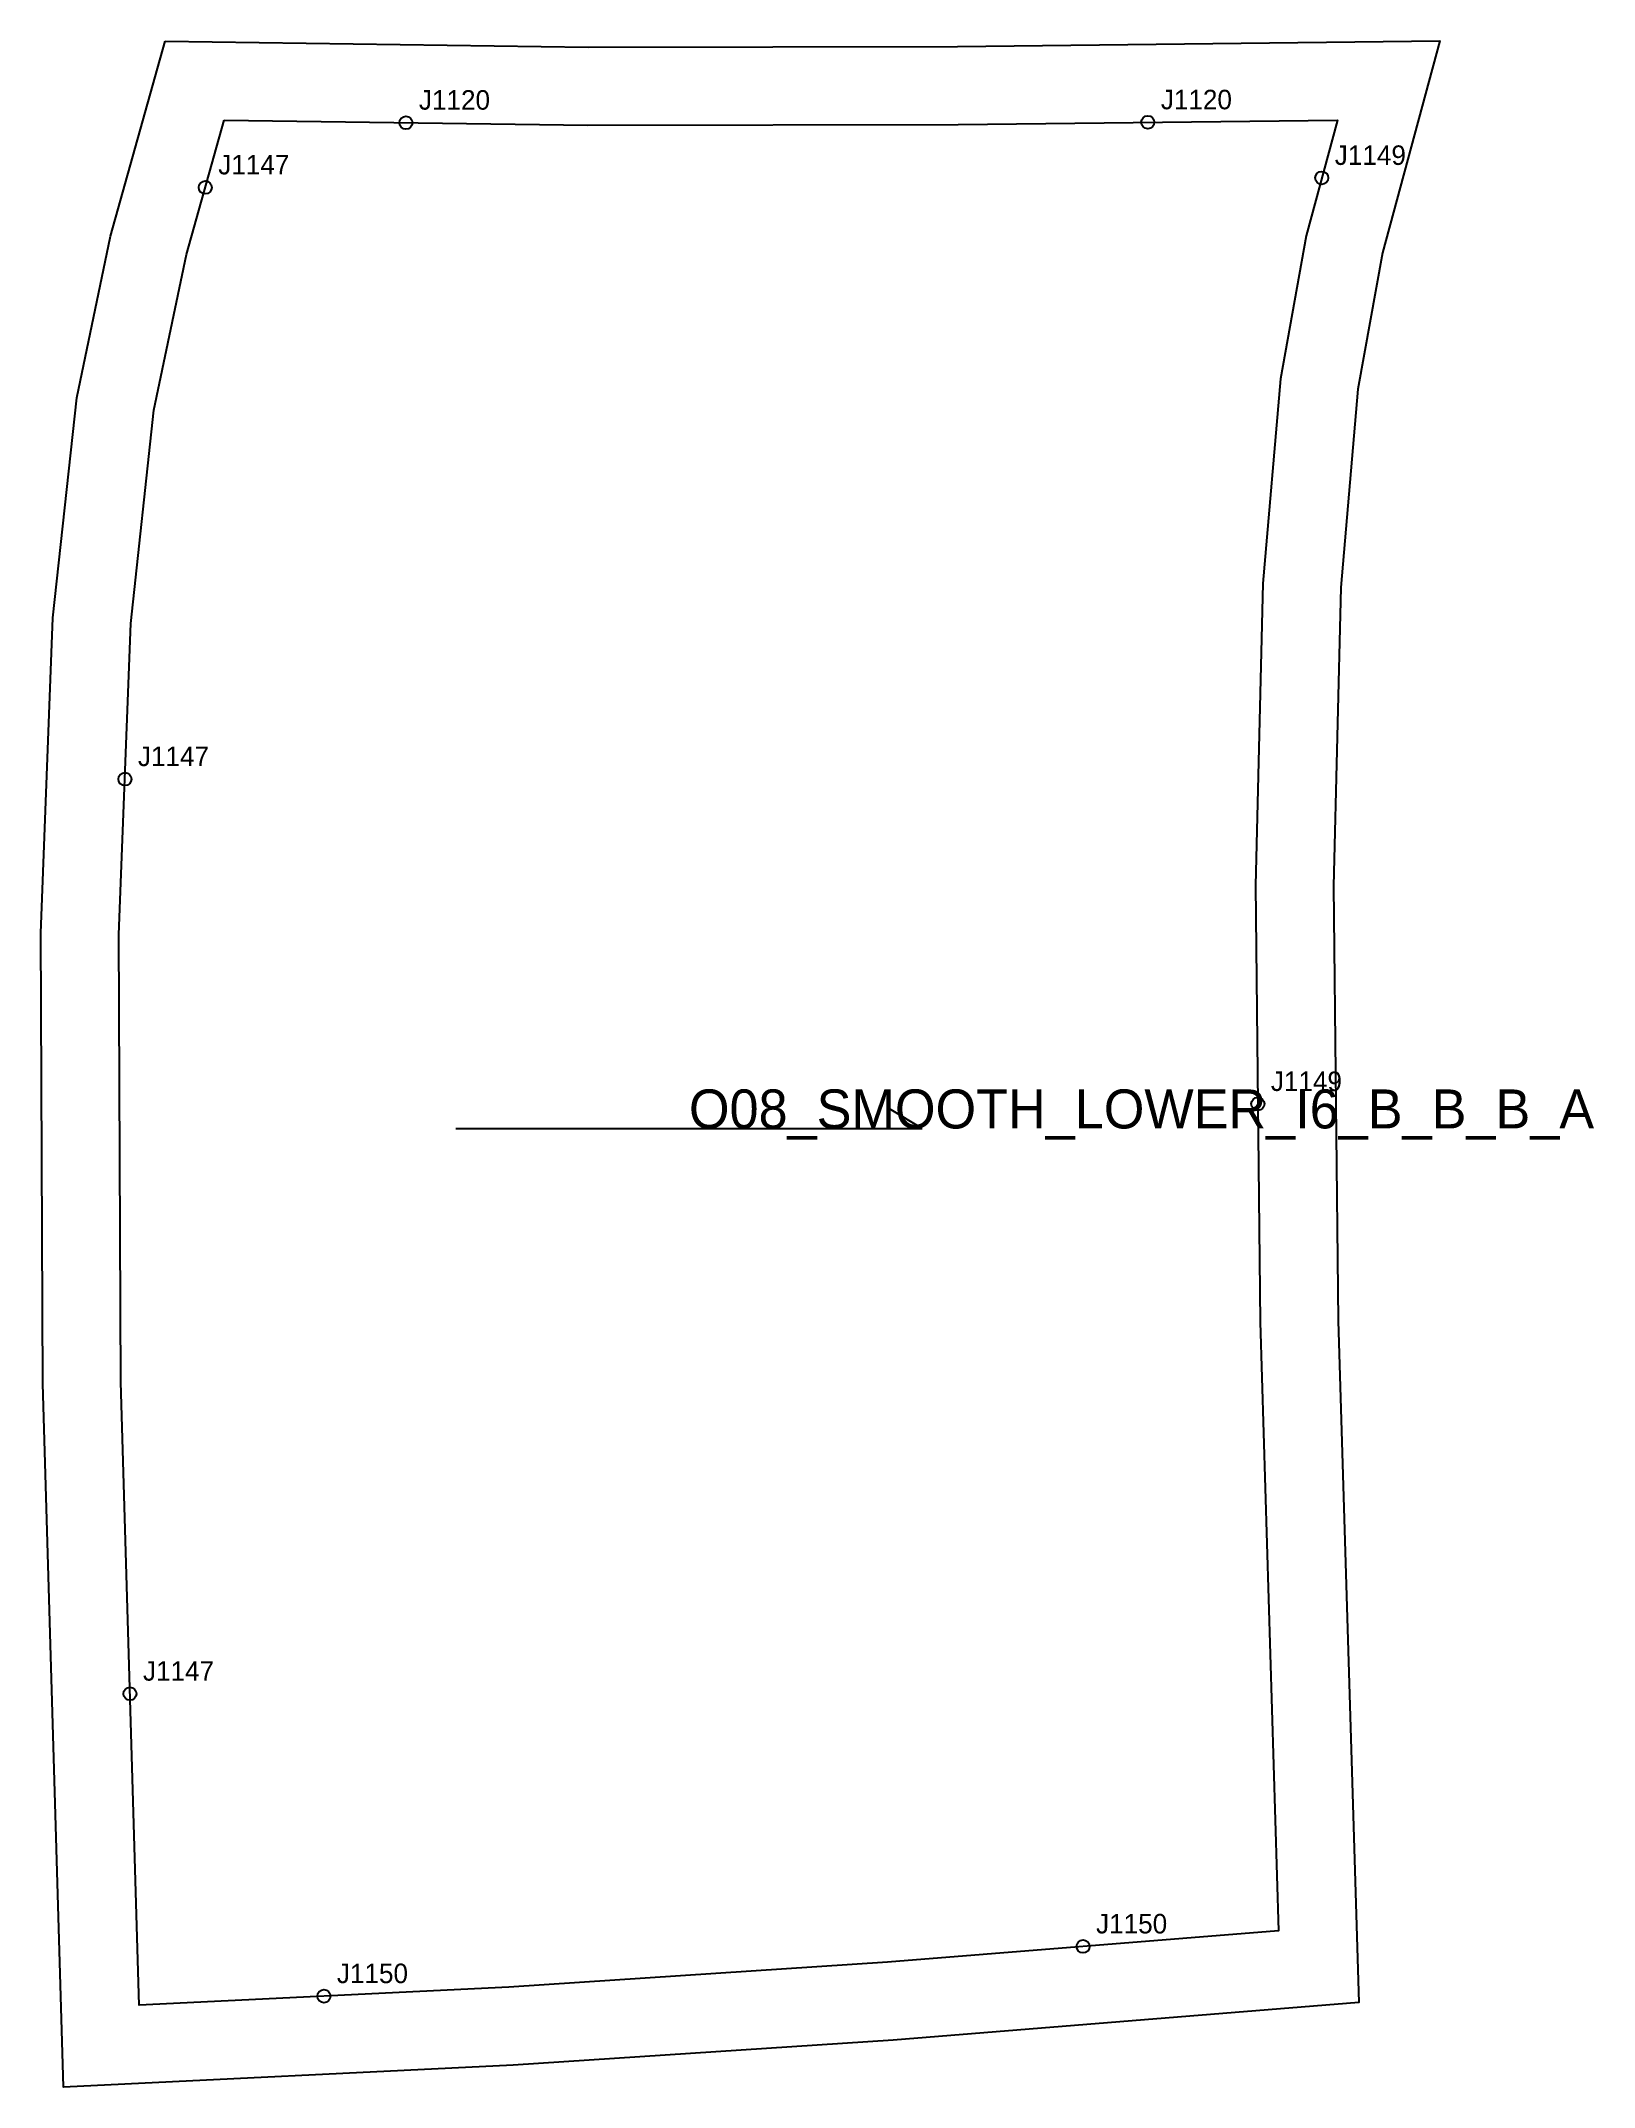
# Model space of a CAD drawing. Header units: millimetres. Extents: x -28 to 211, y -302 to 12.
import ezdxf

# ---------------------------------------------------------------- set-up
doc = ezdxf.new("R2010")
doc.units = ezdxf.units.MM
for name, color, linetype in [('CUT', 1, 'Continuous'), ('GRAIN', 3, 'Continuous'), ('LABEL', 7, 'Continuous'), ('NOTCH', 2, 'Continuous'), ('SEW', 5, 'Continuous')]:
    doc.layers.add(name, color=color, linetype=linetype)

msp = doc.modelspace()

# ---------------------------------------------------------------- linework, layer by layer
at = {"layer": 'CUT'}
msp.add_lwpolyline([(-9.06, 12.13), (55.96, 11.22), (112.73, 11.34), (186.87, 12.18), (178.02, -20.41), (174.25, -41.33), (171.63, -71.86), (170.52, -117.74), (171.23, -184.55), (174.42, -289.35), (102.83, -295.12), (44.43, -298.96), (-24.71, -302.35), (-27.86, -194.2), (-28.16, -124.99), (-26.32, -76.51), (-22.64, -42.69), (-17.46, -17.82), (-9.06, 12.13)], close=True, dxfattribs=at)
at = {"layer": 'GRAIN'}
for p, q in [((107.28, -154.99), (102.28, -151.99)), ((35.61, -154.99), (107.28, -154.99))]:
    msp.add_line(p, q, dxfattribs=at)
at = {"layer": 'NOTCH'}
for centre in [(27.94, -0.39), (141.97, -0.33), (-2.9, -10.34), (168.71, -8.88), (-15.25, -101.29), (158.88, -151.23), (-14.47, -241.88), (132.02, -280.73), (15.33, -288.37)]:
    msp.add_circle(centre, 1, dxfattribs=at)
at = {"layer": 'SEW'}
msp.add_lwpolyline([(0, 0), (55.89, -0.78), (112.81, -0.66), (171.13, 0), (166.3, -17.77), (162.34, -39.75), (159.64, -71.2), (158.52, -117.66), (159.24, -184.79), (162.08, -278.31), (101.95, -283.15), (43.74, -286.97), (-13.07, -289.76), (-15.86, -194), (-16.16, -125.19), (-14.34, -77.39), (-10.78, -44.57), (-5.79, -20.67)], close=True, dxfattribs=at)

# ---------------------------------------------------------------- texts
at = {"layer": 'LABEL'}
for s, height, p in [('J1120', 3, (29.94, 1.61)), ('J1120', 3, (143.97, 1.67)), ('J1147', 3, (-0.9, -8.34)), ('J1149', 3, (170.71, -6.88)), ('J1147', 3, (-13.25, -99.29)), ('J1149', 3, (160.88, -149.23)), ('O08_SMOOTH_LOWER_I6_B_B_B_A', 6, (71.44, -154.99)), ('J1147', 3, (-12.47, -239.88)), ('J1150', 3, (134.02, -278.73)), ('J1150', 3, (17.33, -286.37))]:
    msp.add_text(s, height=height, dxfattribs=at).set_placement(p)

doc.saveas('drawing.dxf')
